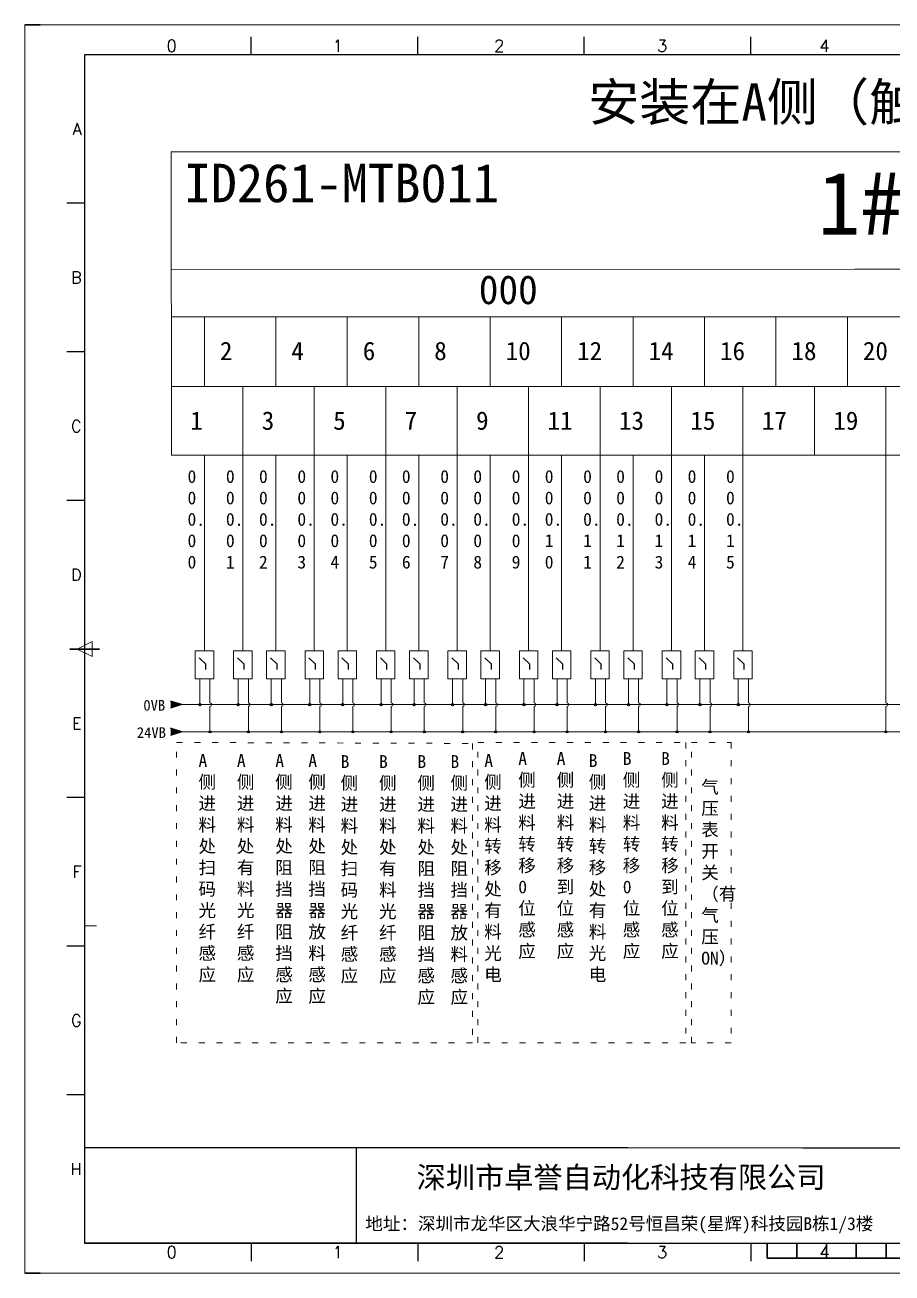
# Model space of a CAD drawing. Extents: x 35123 to 43919, y -4314 to -326.
# Drawn here: x 35597.2 to 35743, y -3963.9 to -3753.9 of the extents above; entities that cross this region are included whole.
import ezdxf
from ezdxf.enums import TextEntityAlignment as Align

# ---------------------------------------------------------------- set-up
doc = ezdxf.new("R2010")
doc.units = 0
doc.header["$MEASUREMENT"] = 0
doc.linetypes.add('2', pattern=[15, 1, -2, 1, -2, 1, -2, 1, -2, 1, -2])
doc.linetypes.add('ACAD_ISO02W100', pattern=[15, 12, -3])
for name, color, linetype in [('AE_BOR', 1, 'Continuous'), ('SYMS', 7, 'Continuous'), ('细实线层', 7, 'Continuous')]:
    doc.layers.add(name, color=color, linetype=linetype)
doc.styles.add('WD', font='romans.shx', dxfattribs={"bigfont": 'gbcbig.shx'})

# ---------------------------------------------------------------- blocks, each defined once
blk = doc.blocks.new('gb_a2_a')
for p, q in [((584, 410), (25, 410)), ((25, 410), (25, 10)), ((25, 10), (584, 10))]:
    blk.add_line(p, q)
at = {"lineweight": 9, "ltscale": 0.1}
blk.add_line((25, 116.86), (29, 116.86), dxfattribs=at)
at = {"layer": 'AE_BOR', "lineweight": 30}
for p, q in [((10, 420), (4.93, 420)), ((4.93, 0), (10, 0))]:
    blk.add_line(p, q, dxfattribs=at)
at = {"layer": 'AE_BOR', "color": 1, "lineweight": 15}
for p, q in [((4.93, 420), (598.93, 420)), ((4.93, 0), (4.93, 420)), ((22.5, 210), (27.5, 212.5)), ((27.5, 207.5), (22.5, 210)), ((27.5, 212.5), (27.5, 207.5)), ((598.93, 0), (4.93, 0))]:
    blk.add_line(p, q, dxfattribs=at)
at = {"layer": 'AE_BOR'}
for p, q in [((81, 410), (81, 416)), ((137, 410), (137, 416)), ((193, 410), (193, 416)), ((249, 410), (249, 416)), ((25, 360), (19, 360)), ((25, 310), (19, 310)), ((25, 260), (19, 260)), ((25, 160), (19, 160)), ((25, 110), (19, 110)), ((25, 60), (19, 60)), ((81, 10), (81, 4)), ((137, 10), (137, 4)), ((193, 10), (193, 4)), ((249, 10), (249, 4))]:
    blk.add_line(p, q, dxfattribs=at)
at = {"layer": 'AE_BOR', "color": 2, "lineweight": 30}
for p, q in [((20, 210), (30, 210)), ((254.5, 5), (254.5, 10)), ((264.5, 5), (264.5, 10)), ((274.5, 5), (274.5, 10)), ((284.5, 5), (284.5, 10)), ((294.5, 5), (294.5, 10)), ((254.5, 5), (354.5, 5))]:
    blk.add_line(p, q, dxfattribs=at)
at = {"layer": 'AE_BOR', "style": 'WD'}
for s, p in [('0', (54.27, 411)), ('1', (110.12, 411)), ('2', (164.42, 411)), ('3', (219.22, 411)), ('4', (273.82, 411)), ('0', (54.27, 5)), ('1', (110.12, 5)), ('2', (164.42, 5)), ('3', (219.22, 5)), ('4', (273.82, 5))]:
    blk.add_text(s, height=4, dxfattribs=at).set_placement(p, align=Align.CENTER)
for s, p in [('A', (24, 385)), ('B', (24, 335)), ('C', (24, 285)), ('D', (24, 235)), ('E', (24, 185)), ('F', (24, 135)), ('G', (24, 85)), ('H', (24, 35))]:
    blk.add_text(s, height=4, dxfattribs=at).set_placement(p, align=Align.MIDDLE_RIGHT)
blk = doc.blocks.new('WDDOT')
blk.add_hatch(color=256).paths.add_polyline_path([(0.5, 0, 1), (-0.5, 0, 1)])
blk.add_circle((0, 0), 0.5)

msp = doc.modelspace()

# ---------------------------------------------------------------- hatches: boundary and pattern name
for points in [[(35623.557, -3868.226), (35621.694, -3868.823), (35621.694, -3867.629)], [(35623.557, -3872.809), (35621.694, -3873.406), (35621.694, -3872.213)]]:
    msp.add_hatch(color=256).paths.add_polyline_path(points)
h = msp.add_hatch(color=256)
edge = h.paths.add_edge_path()
edge.add_arc((35626.6, -3868.234), 0.177, 0, 360)
h = msp.add_hatch(color=256)
edge = h.paths.add_edge_path()
edge.add_arc((35633.057, -3868.234), 0.177, 0, 360)
h = msp.add_hatch(color=256)
edge = h.paths.add_edge_path()
edge.add_arc((35638.613, -3868.234), 0.177, 0, 360)
h = msp.add_hatch(color=256)
edge = h.paths.add_edge_path()
edge.add_arc((35645.07, -3868.234), 0.177, 0, 360)
h = msp.add_hatch(color=256)
edge = h.paths.add_edge_path()
edge.add_arc((35650.627, -3868.234), 0.177, 0, 360)
h = msp.add_hatch(color=256)
edge = h.paths.add_edge_path()
edge.add_arc((35657.083, -3868.234), 0.177, 0, 360)
h = msp.add_hatch(color=256)
edge = h.paths.add_edge_path()
edge.add_arc((35662.64, -3868.234), 0.177, 0, 360)
h = msp.add_hatch(color=256)
edge = h.paths.add_edge_path()
edge.add_arc((35669.096, -3868.234), 0.177, 0, 360)
h = msp.add_hatch(color=256)
edge = h.paths.add_edge_path()
edge.add_arc((35674.653, -3868.234), 0.177, 0, 360)
h = msp.add_hatch(color=256)
edge = h.paths.add_edge_path()
edge.add_arc((35681.11, -3868.234), 0.177, 0, 360)
h = msp.add_hatch(color=256)
edge = h.paths.add_edge_path()
edge.add_arc((35686.666, -3868.234), 0.177, 0, 360)
h = msp.add_hatch(color=256)
edge = h.paths.add_edge_path()
edge.add_arc((35693.123, -3868.234), 0.177, 0, 360)
h = msp.add_hatch(color=256)
edge = h.paths.add_edge_path()
edge.add_arc((35698.679, -3868.234), 0.177, 0, 360)
h = msp.add_hatch(color=256)
edge = h.paths.add_edge_path()
edge.add_arc((35705.136, -3868.234), 0.177, 0, 360)
h = msp.add_hatch(color=256)
edge = h.paths.add_edge_path()
edge.add_arc((35710.693, -3868.234), 0.177, 0, 360)
h = msp.add_hatch(color=256)
edge = h.paths.add_edge_path()
edge.add_arc((35717.149, -3868.234), 0.177, 0, 360)
h = msp.add_hatch(color=256)
edge = h.paths.add_edge_path()
edge.add_arc((35628.305, -3872.818), 0.177, 0, 360)
h = msp.add_hatch(color=256)
edge = h.paths.add_edge_path()
edge.add_arc((35634.762, -3872.818), 0.177, 0, 360)
h = msp.add_hatch(color=256)
edge = h.paths.add_edge_path()
edge.add_arc((35640.319, -3872.818), 0.177, 0, 360)
h = msp.add_hatch(color=256)
edge = h.paths.add_edge_path()
edge.add_arc((35646.775, -3872.818), 0.177, 0, 360)
h = msp.add_hatch(color=256)
edge = h.paths.add_edge_path()
edge.add_arc((35652.332, -3872.818), 0.177, 0, 360)
h = msp.add_hatch(color=256)
edge = h.paths.add_edge_path()
edge.add_arc((35658.788, -3872.818), 0.177, 0, 360)
h = msp.add_hatch(color=256)
edge = h.paths.add_edge_path()
edge.add_arc((35664.345, -3872.818), 0.177, 0, 360)
h = msp.add_hatch(color=256)
edge = h.paths.add_edge_path()
edge.add_arc((35670.802, -3872.818), 0.177, 0, 360)
h = msp.add_hatch(color=256)
edge = h.paths.add_edge_path()
edge.add_arc((35676.358, -3872.817), 0.177, 0, 360)
h = msp.add_hatch(color=256)
edge = h.paths.add_edge_path()
edge.add_arc((35682.815, -3872.817), 0.177, 0, 360)
h = msp.add_hatch(color=256)
edge = h.paths.add_edge_path()
edge.add_arc((35688.371, -3872.817), 0.177, 0, 360)
h = msp.add_hatch(color=256)
edge = h.paths.add_edge_path()
edge.add_arc((35694.828, -3872.817), 0.177, 0, 360)
h = msp.add_hatch(color=256)
edge = h.paths.add_edge_path()
edge.add_arc((35700.385, -3872.817), 0.177, 0, 360)
h = msp.add_hatch(color=256)
edge = h.paths.add_edge_path()
edge.add_arc((35706.841, -3872.817), 0.177, 0, 360)
h = msp.add_hatch(color=256)
edge = h.paths.add_edge_path()
edge.add_arc((35712.398, -3872.817), 0.177, 0, 360)
h = msp.add_hatch(color=256)
edge = h.paths.add_edge_path()
edge.add_arc((35718.854, -3872.817), 0.177, 0, 360)
h = msp.add_hatch(color=256)
edge = h.paths.add_edge_path()
edge.add_arc((35741.964, -3872.818), 0.177, 0, 360)

# ---------------------------------------------------------------- linework, layer by layer
at = {"lineweight": 0}
for p, q in [((35875.58, -3775.222), (35621.807, -3775.204)), ((35621.818, -3826.245), (35621.807, -3775.204)), ((35747.506, -3803.005), (35621.805, -3803.005)), ((35627.374, -3814.686), (35627.374, -3803.005)), ((35639.388, -3814.686), (35639.388, -3803.005)), ((35651.401, -3814.686), (35651.401, -3803.005)), ((35663.414, -3814.686), (35663.414, -3803.005)), ((35675.427, -3814.686), (35675.427, -3803.005)), ((35687.44, -3814.686), (35687.44, -3803.005)), ((35699.454, -3814.686), (35699.454, -3803.005)), ((35711.467, -3814.686), (35711.467, -3803.005)), ((35723.48, -3814.686), (35723.48, -3803.005)), ((35735.493, -3814.686), (35735.493, -3803.005)), ((35621.818, -3814.686), (35747.506, -3814.686)), ((35621.818, -3814.686), (35627.374, -3814.686)), ((35633.831, -3826.245), (35633.831, -3814.686)), ((35645.844, -3826.245), (35645.844, -3814.686)), ((35657.857, -3826.245), (35657.857, -3814.686)), ((35669.871, -3826.245), (35669.871, -3814.686)), ((35681.884, -3826.245), (35681.884, -3814.686)), ((35693.897, -3826.245), (35693.897, -3814.686)), ((35705.91, -3826.245), (35705.91, -3814.686)), ((35717.923, -3826.245), (35717.923, -3814.686)), ((35729.937, -3826.245), (35729.937, -3814.686)), ((35741.95, -3826.245), (35741.95, -3814.686)), ((35621.818, -3826.245), (35747.506, -3826.245)), ((35627.374, -3826.245), (35627.374, -3859.16)), ((35633.831, -3826.245), (35633.831, -3859.16)), ((35639.388, -3826.245), (35639.388, -3859.16)), ((35645.844, -3826.245), (35645.844, -3859.16)), ((35651.401, -3826.245), (35651.401, -3859.16)), ((35657.857, -3826.245), (35657.857, -3859.16)), ((35663.414, -3826.245), (35663.414, -3859.16)), ((35669.871, -3826.245), (35669.871, -3859.16)), ((35675.427, -3826.245), (35675.427, -3859.16)), ((35681.884, -3826.245), (35681.884, -3859.16)), ((35687.44, -3826.245), (35687.44, -3859.16)), ((35693.897, -3826.245), (35693.897, -3859.16)), ((35699.454, -3826.245), (35699.454, -3859.16)), ((35705.91, -3826.245), (35705.91, -3859.16)), ((35711.467, -3826.245), (35711.467, -3859.16)), ((35717.923, -3826.245), (35717.923, -3859.16)), ((35741.964, -3826.245), (35741.964, -3867.924)), ((35626.6, -3863.891), (35626.6, -3868.234)), ((35628.305, -3863.891), (35628.305, -3867.924)), ((35633.057, -3863.891), (35633.057, -3868.234)), ((35634.762, -3863.891), (35634.762, -3867.924)), ((35638.613, -3863.891), (35638.613, -3868.234)), ((35640.319, -3863.891), (35640.319, -3867.924)), ((35645.07, -3863.891), (35645.07, -3868.234)), ((35646.775, -3863.891), (35646.775, -3867.924)), ((35650.627, -3863.891), (35650.627, -3868.234)), ((35652.332, -3863.891), (35652.332, -3867.924)), ((35657.083, -3863.891), (35657.083, -3868.234)), ((35658.788, -3863.891), (35658.788, -3867.924)), ((35662.64, -3863.891), (35662.64, -3868.234)), ((35664.345, -3863.891), (35664.345, -3867.924)), ((35669.096, -3863.891), (35669.096, -3868.234)), ((35670.802, -3863.891), (35670.802, -3867.924)), ((35674.653, -3863.89), (35674.653, -3868.234)), ((35676.358, -3863.89), (35676.358, -3867.924)), ((35681.11, -3863.89), (35681.11, -3868.234)), ((35682.815, -3863.89), (35682.815, -3867.924)), ((35686.666, -3863.89), (35686.666, -3868.234)), ((35688.371, -3863.89), (35688.371, -3867.924)), ((35693.123, -3863.89), (35693.123, -3868.234)), ((35694.828, -3863.89), (35694.828, -3867.924)), ((35698.679, -3863.89), (35698.679, -3868.234)), ((35700.385, -3863.89), (35700.385, -3867.924)), ((35705.136, -3863.89), (35705.136, -3868.234)), ((35706.841, -3863.89), (35706.841, -3867.924)), ((35710.693, -3863.89), (35710.693, -3868.234)), ((35712.398, -3863.89), (35712.398, -3867.924)), ((35717.149, -3863.89), (35717.149, -3868.234)), ((35718.854, -3863.89), (35718.854, -3867.924)), ((35623.557, -3868.226), (35879.901, -3868.226)), ((35628.305, -3868.529), (35628.305, -3872.809)), ((35634.762, -3868.529), (35634.762, -3872.809)), ((35640.319, -3868.529), (35640.319, -3872.809)), ((35646.775, -3868.529), (35646.775, -3872.809)), ((35652.332, -3868.529), (35652.332, -3872.809)), ((35658.788, -3868.529), (35658.788, -3872.809)), ((35664.345, -3868.529), (35664.345, -3872.809)), ((35670.802, -3868.529), (35670.802, -3872.809)), ((35676.358, -3868.529), (35676.358, -3872.809)), ((35682.815, -3868.529), (35682.815, -3872.809)), ((35688.371, -3868.529), (35688.371, -3872.809)), ((35694.828, -3868.529), (35694.828, -3872.809)), ((35700.385, -3868.529), (35700.385, -3872.809)), ((35706.841, -3868.529), (35706.841, -3872.809)), ((35712.398, -3868.529), (35712.398, -3872.809)), ((35718.854, -3868.529), (35718.854, -3872.809)), ((35741.964, -3868.529), (35741.964, -3872.809)), ((35623.557, -3872.809), (35879.901, -3872.809))]:
    msp.add_line(p, q, dxfattribs=at)
at = {"linetype": 'ACAD_ISO02W100'}
for p, q in [((35627.586, -3861.43), (35626.48, -3860.357)), ((35627.584, -3862.336), (35627.586, -3861.43)), ((35634.043, -3861.43), (35632.936, -3860.357)), ((35634.04, -3862.336), (35634.043, -3861.43)), ((35639.599, -3861.43), (35638.493, -3860.357)), ((35639.597, -3862.336), (35639.599, -3861.43)), ((35646.056, -3861.43), (35644.95, -3860.357)), ((35646.053, -3862.336), (35646.056, -3861.43)), ((35651.612, -3861.43), (35650.506, -3860.357)), ((35651.61, -3862.336), (35651.612, -3861.43)), ((35658.069, -3861.43), (35656.963, -3860.357)), ((35658.067, -3862.336), (35658.069, -3861.43)), ((35663.626, -3861.43), (35662.519, -3860.357)), ((35663.623, -3862.336), (35663.626, -3861.43)), ((35670.082, -3861.43), (35668.976, -3860.357)), ((35670.08, -3862.336), (35670.082, -3861.43)), ((35675.639, -3861.429), (35674.533, -3860.357)), ((35675.636, -3862.336), (35675.639, -3861.429)), ((35682.095, -3861.429), (35680.989, -3860.357)), ((35682.093, -3862.336), (35682.095, -3861.429)), ((35687.652, -3861.429), (35686.546, -3860.357)), ((35687.65, -3862.336), (35687.652, -3861.429)), ((35694.109, -3861.429), (35693.002, -3860.357)), ((35694.106, -3862.336), (35694.109, -3861.429)), ((35699.665, -3861.429), (35698.559, -3860.357)), ((35699.663, -3862.336), (35699.665, -3861.429)), ((35706.122, -3861.429), (35705.016, -3860.357)), ((35706.119, -3862.336), (35706.122, -3861.429)), ((35711.678, -3861.429), (35710.572, -3860.357)), ((35711.676, -3862.336), (35711.678, -3861.429)), ((35718.135, -3861.429), (35717.029, -3860.357)), ((35718.133, -3862.336), (35718.135, -3861.429))]:
    msp.add_line(p, q, dxfattribs=at)
for p, q in [((35623.557, -3868.226), (35621.694, -3867.629)), ((35623.557, -3868.226), (35621.694, -3868.823)), ((35623.557, -3872.809), (35621.694, -3872.213)), ((35623.557, -3872.809), (35621.694, -3873.406)), ((35652.885, -3942.785), (35652.885, -3958.87)), ((35727.999, -3958.87), (35787.949, -3958.87))]:
    msp.add_line(p, q)
at = {"linetype": '2', "lineweight": 0}
for p, q in [((35622.695, -3874.593), (35672.427, -3874.762)), ((35622.695, -3925.151), (35622.695, -3874.593)), ((35672.427, -3874.762), (35672.427, -3925.32)), ((35673.358, -3874.593), (35708.321, -3874.593)), ((35673.358, -3925.151), (35673.358, -3874.593)), ((35708.321, -3874.593), (35708.321, -3925.151)), ((35709.252, -3874.593), (35715.921, -3874.593)), ((35709.252, -3925.151), (35709.252, -3874.593)), ((35715.921, -3874.593), (35715.921, -3925.151)), ((35672.427, -3925.151), (35622.695, -3925.151)), ((35684.362, -3925.151), (35673.358, -3925.151)), ((35708.321, -3925.151), (35685.401, -3925.151)), ((35715.921, -3925.151), (35709.252, -3925.151))]:
    msp.add_line(p, q, dxfattribs=at)
at = {"ltscale": 2}
for p, q in [((35698.537, -3942.785), (35607.232, -3942.785)), ((35727.999, -3942.785), (35886.732, -3942.785)), ((35698.537, -3958.87), (35607.232, -3958.87))]:
    msp.add_line(p, q, dxfattribs=at)
at = {"lineweight": 9, "ltscale": 0.1}
for p, q in [((35698.537, -3942.785), (35727.999, -3942.785)), ((35698.537, -3958.87), (35727.999, -3958.87)), ((35726.641, -3958.87), (35726.641, -3958.87)), ((35726.641, -3958.87), (35726.641, -3958.87))]:
    msp.add_line(p, q, dxfattribs=at)
at = {"lineweight": 0}
for points in [[(35625.821, -3859.16), (35628.928, -3859.16), (35628.928, -3863.891), (35625.821, -3863.891)], [(35632.277, -3859.16), (35635.385, -3859.16), (35635.385, -3863.891), (35632.277, -3863.891)], [(35637.834, -3859.16), (35640.941, -3859.16), (35640.941, -3863.891), (35637.834, -3863.891)], [(35644.291, -3859.16), (35647.398, -3859.16), (35647.398, -3863.891), (35644.291, -3863.891)], [(35649.847, -3859.16), (35652.955, -3859.16), (35652.955, -3863.891), (35649.847, -3863.891)], [(35656.304, -3859.16), (35659.411, -3859.16), (35659.411, -3863.891), (35656.304, -3863.891)], [(35661.86, -3859.16), (35664.968, -3859.16), (35664.968, -3863.891), (35661.86, -3863.891)], [(35668.317, -3859.16), (35671.424, -3859.16), (35671.424, -3863.891), (35668.317, -3863.891)], [(35673.874, -3859.16), (35676.981, -3859.16), (35676.981, -3863.89), (35673.874, -3863.89)], [(35680.33, -3859.16), (35683.438, -3859.16), (35683.438, -3863.89), (35680.33, -3863.89)], [(35685.887, -3859.16), (35688.994, -3859.16), (35688.994, -3863.89), (35685.887, -3863.89)], [(35692.343, -3859.16), (35695.451, -3859.16), (35695.451, -3863.89), (35692.343, -3863.89)], [(35697.9, -3859.16), (35701.007, -3859.16), (35701.007, -3863.89), (35697.9, -3863.89)], [(35704.357, -3859.16), (35707.464, -3859.16), (35707.464, -3863.89), (35704.357, -3863.89)], [(35709.913, -3859.16), (35713.021, -3859.16), (35713.021, -3863.89), (35709.913, -3863.89)], [(35716.37, -3859.16), (35719.477, -3859.16), (35719.477, -3863.89), (35716.37, -3863.89)]]:
    msp.add_lwpolyline(points, close=True, dxfattribs=at)
for centre in [(35626.6, -3868.234), (35633.057, -3868.234), (35638.613, -3868.234), (35645.07, -3868.234), (35650.627, -3868.234), (35657.083, -3868.234), (35662.64, -3868.234), (35669.096, -3868.234), (35674.653, -3868.234), (35681.11, -3868.234), (35686.666, -3868.234), (35693.123, -3868.234), (35698.679, -3868.234), (35705.136, -3868.234), (35710.693, -3868.234), (35717.149, -3868.234), (35628.305, -3872.818), (35634.762, -3872.818), (35640.319, -3872.818), (35646.775, -3872.818), (35652.332, -3872.818), (35658.788, -3872.818), (35664.345, -3872.818), (35670.802, -3872.818), (35676.358, -3872.817), (35682.815, -3872.817), (35688.371, -3872.817), (35694.828, -3872.817), (35700.385, -3872.817), (35706.841, -3872.817), (35712.398, -3872.817), (35718.854, -3872.817), (35741.964, -3872.818)]:
    msp.add_circle(centre, 0.177)
for centre in [(35628.305, -3868.226), (35634.762, -3868.226), (35640.319, -3868.226), (35646.775, -3868.226), (35652.332, -3868.226), (35658.788, -3868.226), (35664.345, -3868.226), (35670.802, -3868.226), (35676.358, -3868.226), (35682.815, -3868.226), (35688.371, -3868.226), (35694.828, -3868.226), (35700.385, -3868.226), (35706.841, -3868.226), (35712.398, -3868.226), (35718.854, -3868.226), (35741.964, -3868.226)]:
    msp.add_arc(centre, 0.302, 270, 90, dxfattribs=at)
at = {"layer": '细实线层', "lineweight": 0}
for p, q in [((35736.751, -3794.967), (35621.811, -3794.991)), ((35736.751, -3794.967), (35742.29, -3794.967)), ((35747.506, -3794.967), (35742.29, -3794.967))]:
    msp.add_line(p, q, dxfattribs=at)

# ---------------------------------------------------------------- block references
at = {"xscale": 0.5, "yscale": 0.5, "zscale": 0.5}
msp.add_blockref('gb_a2_a', (35594.732, -3963.87), dxfattribs=at)
at = {"layer": 'SYMS', "lineweight": -3, "xscale": 0.2249999999999091, "yscale": 0.2250000000000227, "zscale": 0.225}
for p in [(35626.6, -3868.234), (35626.6, -3868.234), (35633.057, -3868.234), (35633.057, -3868.234), (35638.613, -3868.234), (35638.613, -3868.234), (35645.07, -3868.234), (35645.07, -3868.234), (35650.627, -3868.234), (35650.627, -3868.234), (35657.083, -3868.234), (35657.083, -3868.234), (35662.64, -3868.234), (35662.64, -3868.234), (35669.096, -3868.234), (35669.096, -3868.234), (35674.653, -3868.234), (35674.653, -3868.234), (35681.11, -3868.234), (35681.11, -3868.234), (35686.666, -3868.234), (35686.666, -3868.234), (35693.123, -3868.234), (35693.123, -3868.234), (35698.679, -3868.234), (35698.679, -3868.234), (35705.136, -3868.234), (35705.136, -3868.234), (35710.693, -3868.234), (35710.693, -3868.234), (35717.149, -3868.234), (35717.149, -3868.234), (35628.305, -3872.818), (35628.305, -3872.818), (35634.762, -3872.818), (35634.762, -3872.818), (35640.319, -3872.818), (35640.319, -3872.818), (35646.775, -3872.818), (35646.775, -3872.818), (35652.332, -3872.818), (35652.332, -3872.818), (35658.788, -3872.818), (35658.788, -3872.818), (35664.345, -3872.818), (35664.345, -3872.818), (35670.802, -3872.818), (35670.802, -3872.818), (35676.358, -3872.817), (35676.358, -3872.817), (35682.815, -3872.817), (35682.815, -3872.817), (35688.371, -3872.817), (35688.371, -3872.817), (35694.828, -3872.817), (35694.828, -3872.817), (35700.385, -3872.817), (35700.385, -3872.817), (35706.841, -3872.817), (35706.841, -3872.817), (35712.398, -3872.817), (35712.398, -3872.817), (35718.854, -3872.817), (35718.854, -3872.817), (35741.964, -3872.818), (35741.964, -3872.818)]:
    msp.add_blockref('WDDOT', p, dxfattribs=at)

# ---------------------------------------------------------------- texts
at = {"lineweight": 0, "attachment_point": 1}
for s, insert, char_height, width in [('{\\fSimSun|b0|i0|c134|p2;安装在A侧（触摸屏侧）热压区下}', (35691.889, -3763.694), 6.3, 169.66201), ('{\\fSimSun|b0|i0|c134|p2;ID261-MTB011}', (35624.021, -3777.216), 6.48, 79.50995), ('{\\fSimSun|b0|i0|c134|p2;1#-CN1  }', (35730.53, -3778.605), 10.53, 52.20126), ('{\\fSimSun|b0|i0|c134|p2;000}', (35673.507, -3795.982), 4.86, 21.99547), ('{\\fSimSun|b0|i0|c134|p2;2}', (35629.975, -3807.168), 3.09582, 6.79376), ('{\\fSimSun|b0|i0|c134|p2;4}', (35641.989, -3807.168), 3.09582, 6.79376), ('{\\fSimSun|b0|i0|c134|p2;6}', (35654.002, -3807.168), 3.09582, 6.79376), ('{\\fSimSun|b0|i0|c134|p2;8}', (35666.015, -3807.168), 3.09582, 6.79376), ('{\\fSimSun|b0|i0|c134|p2;10}', (35678.028, -3807.168), 3.09582, 6.79376), ('{\\fSimSun|b0|i0|c134|p2;12}', (35690.041, -3807.168), 3.09582, 6.79376), ('{\\fSimSun|b0|i0|c134|p2;14}', (35702.055, -3807.168), 3.09582, 6.79376), ('{\\fSimSun|b0|i0|c134|p2;16}', (35714.068, -3807.168), 3.09582, 6.79376), ('{\\fSimSun|b0|i0|c134|p2;18}', (35726.081, -3807.168), 3.09582, 6.79376), ('{\\fSimSun|b0|i0|c134|p2;20}', (35738.094, -3807.168), 3.09582, 6.79376), ('{\\fSimSun|b0|i0|c134|p2;1}', (35625, -3818.893), 3.09582, 6.79376), ('{\\fSimSun|b0|i0|c134|p2;3}', (35637.013, -3818.893), 3.09582, 6.79376), ('{\\fSimSun|b0|i0|c134|p2;5}', (35649.026, -3818.893), 3.09582, 6.79376), ('{\\fSimSun|b0|i0|c134|p2;7}', (35661.039, -3818.893), 3.09582, 6.79376), ('{\\fSimSun|b0|i0|c134|p2;9}', (35673.053, -3818.893), 3.09582, 6.79376), ('{\\fSimSun|b0|i0|c134|p2;11}', (35685.066, -3818.893), 3.09582, 6.79376), ('{\\fSimSun|b0|i0|c134|p2;13}', (35697.079, -3818.893), 3.09582, 6.79376), ('{\\fSimSun|b0|i0|c134|p2;15}', (35709.092, -3818.893), 3.09582, 6.79376), ('{\\fSimSun|b0|i0|c134|p2;17}', (35721.105, -3818.893), 3.09582, 6.79376), ('{\\fSimSun|b0|i0|c134|p2;19}', (35733.119, -3818.893), 3.09582, 6.79376), ('{\\f@SimHei|b0|i0|c134|p49;0\\P0\\P0.\\P0\\P0}', (35624.534, -3828.767), 2.16, 3.85255), ('{\\f@SimHei|b0|i0|c134|p49;0\\P0\\P0.\\P0\\P1}', (35630.991, -3828.767), 2.16, 3.85255), ('{\\f@SimHei|b0|i0|c134|p49;0\\P0\\P0.\\P0\\P2}', (35636.548, -3828.767), 2.16, 3.85255), ('{\\f@SimHei|b0|i0|c134|p49;0\\P0\\P0.\\P0\\P3}', (35643.004, -3828.767), 2.16, 3.85255), ('{\\f@SimHei|b0|i0|c134|p49;0\\P0\\P0.\\P0\\P4}', (35648.561, -3828.767), 2.16, 3.85255), ('{\\f@SimHei|b0|i0|c134|p49;0\\P0\\P0.\\P0\\P5}', (35655.017, -3828.767), 2.16, 3.85255), ('{\\f@SimHei|b0|i0|c134|p49;0\\P0\\P0.\\P0\\P6}', (35660.574, -3828.767), 2.16, 3.85255), ('{\\f@SimHei|b0|i0|c134|p49;0\\P0\\P0.\\P0\\P7}', (35667.031, -3828.767), 2.16, 3.85255), ('{\\f@SimHei|b0|i0|c134|p49;0\\P0\\P0.\\P0\\P8}', (35672.587, -3828.767), 2.16, 3.85255), ('{\\f@SimHei|b0|i0|c134|p49;0\\P0\\P0.\\P0\\P9}', (35679.044, -3828.767), 2.16, 3.85255), ('{\\f@SimHei|b0|i0|c134|p49;0\\P0\\P0.\\P1\\P0}', (35684.6, -3828.767), 2.16, 3.85255), ('{\\f@SimHei|b0|i0|c134|p49;0\\P0\\P0.\\P1\\P1}', (35691.057, -3828.767), 2.16, 3.85255), ('{\\f@SimHei|b0|i0|c134|p49;0\\P0\\P0.\\P1\\P2}', (35696.614, -3828.767), 2.16, 3.85255), ('{\\f@SimHei|b0|i0|c134|p49;0\\P0\\P0.\\P1\\P3}', (35703.07, -3828.767), 2.16, 3.85255), ('{\\f@SimHei|b0|i0|c134|p49;0\\P0\\P0.\\P1\\P4}', (35708.627, -3828.767), 2.16, 3.85255), ('{\\f@SimHei|b0|i0|c134|p49;0\\P0\\P0.\\P1\\P5}', (35715.083, -3828.767), 2.16, 3.85255), ('{\\fSimSun|b0|i0|c134|p2;A侧进料处扫码光纤感应}', (35626.379, -3876.564), 2.16, 3.85255), ('{\\fSimSun|b0|i0|c134|p2;A侧进料处有料光纤感应}', (35632.836, -3876.564), 2.16, 3.85255), ('{\\fSimSun|b0|i0|c134|p2;A侧进料处阻挡器阻挡感应}', (35639.292, -3876.564), 2.16, 3.85255), ('{\\fSimSun|b0|i0|c134|p2;A侧进料处阻挡器放料感应}', (35644.849, -3876.564), 2.16, 3.85255), ('{\\fSimSun|b0|i0|c134|p2;A侧进料转移处有料光电}', (35674.432, -3876.564), 2.16, 3.85255), ('{\\fSimSun|b0|i0|c134|p2;A侧进料转移0位感应}', (35680.151, -3876.217), 2.16, 3.85255), ('{\\fSimSun|b0|i0|c134|p2;A侧进料转移到位感应}', (35686.607, -3876.217), 2.16, 3.85255), ('{\\fSimSun|b0|i0|c134|p2;B侧进料转移处有料光电}', (35692.002, -3876.564), 2.16, 3.85255), ('{\\fSimSun|b0|i0|c134|p2;B侧进料转移0位感应}', (35697.721, -3876.217), 2.16, 3.85255), ('{\\fSimSun|b0|i0|c134|p2;B侧进料转移到位感应}', (35704.177, -3876.217), 2.16, 3.85255), ('{\\fSimSun|b0|i0|c134|p2;B侧进料处扫码光纤感应}', (35650.279, -3876.733), 2.16, 3.85255), ('{\\fSimSun|b0|i0|c134|p2;B侧进料处有料光纤感应}', (35656.736, -3876.733), 2.16, 3.85255), ('{\\fSimSun|b0|i0|c134|p2;B侧进料处阻挡器阻挡感应}', (35663.192, -3876.733), 2.16, 3.85255), ('{\\fSimSun|b0|i0|c134|p2;B侧进料处阻挡器放料感应}', (35668.749, -3876.733), 2.16, 3.85255), ('{\\fSimSun|b0|i0|c134|p2;气压表开关（有气压ON）}', (35710.917, -3881.004), 2.16, 3.85255)]:
    msp.add_mtext(s, dxfattribs=dict(at, insert=insert, char_height=char_height, width=width))
for s, insert, char_height, width, attachment_point in [('{\\fSimSun|b0|i0|c134|p2;0\\fSimSun|b0|i0|c0|p2;V\\fSimSun|b0|i0|c134|p2;B}', (35617.104, -3867.444), 1.8, 4.14086, 1), ('{\\fSimSun|b0|i0|c134|p2;24\\fSimSun|b0|i0|c0|p2;V\\fSimSun|b0|i0|c134|p2;B}', (35616.007, -3872.028), 1.8, 4.14086, 1), ('{\\fSimSun|b0|i0|c134|p2;深圳市卓誉自动化科技有限公司}', (35663.053, -3949.958), 3.6, 80.67766, 7), ('{\\fSimSun|b0|i0|c134|p2;地址：深圳市龙华区大浪华宁路52号恒昌荣(星辉)科技园B栋1/3楼}', (35654.44, -3957.218), 2.16, 89.25675, 7)]:
    msp.add_mtext(s, dxfattribs=dict(insert=insert, char_height=char_height, width=width, attachment_point=attachment_point))

doc.saveas('drawing.dxf')
